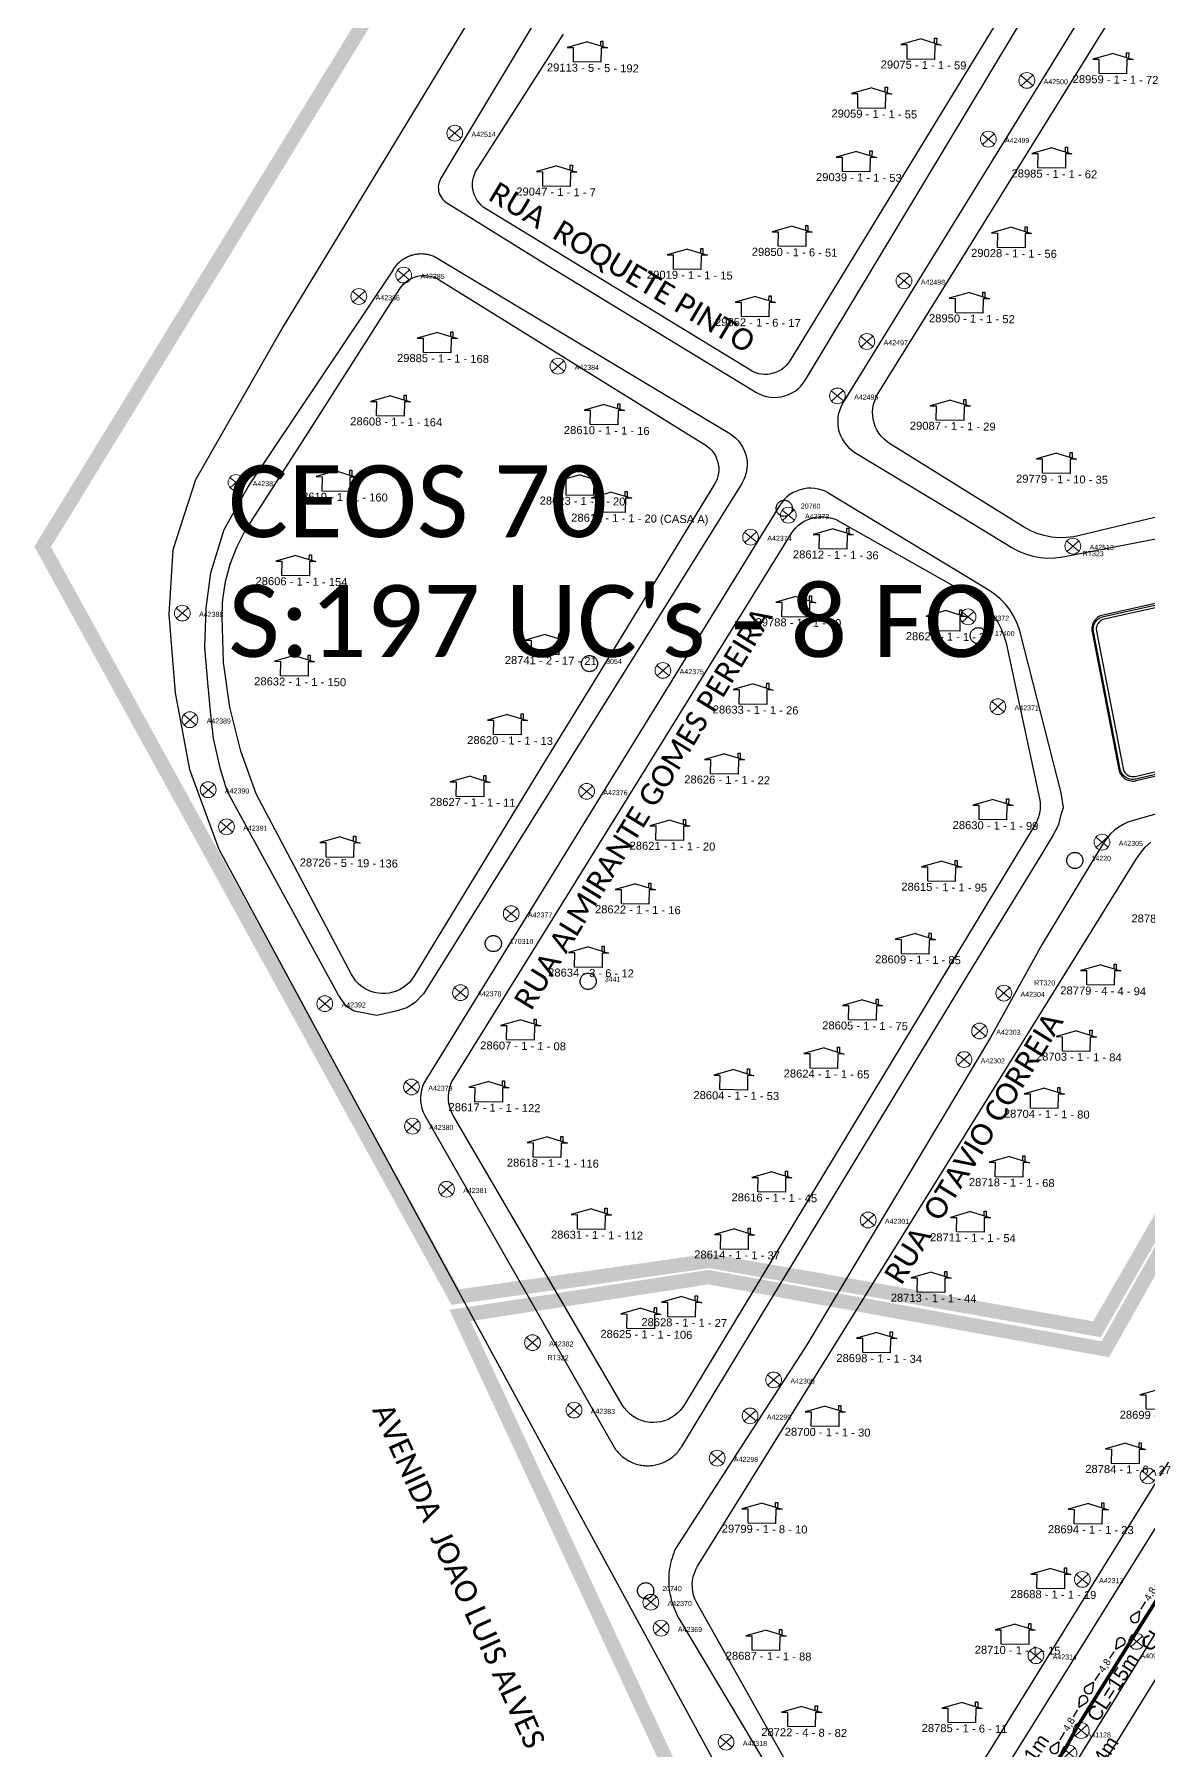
# Model space of a CAD drawing. Header units: millimetres. Extents: x 676447 to 689606, y 7455628 to 7463967.
# Drawn here: x 688307.6 to 688462.6, y 7461174.4 to 7461413.2 of the extents above; entities that cross this region are included whole.
import ezdxf
from ezdxf.enums import TextEntityAlignment as Align

# ---------------------------------------------------------------- set-up
doc = ezdxf.new("R2010")
doc.units = ezdxf.units.MM
doc.header["$LTSCALE"] = 0.1
doc.header["$MEASUREMENT"] = 0
doc.linetypes.add('PHANTOM2', pattern=[1.25, 0.625, -0.125, 0.125, -0.125, 0.125, -0.125])
doc.layers.add('10.4-Postes', color=1, linetype='Continuous', lineweight=0)
for name, color, linetype in [('Caixas Subterrâneas', 5, 'Continuous'), ('CELULARIZAÇÃO CABO 5', 7, 'Continuous'), ('label_cabos', 7, 'Continuous'), ('LAYOUT', 7, 'Continuous'), ('LEGENDAS_INFRAESTRUTURAS', 7, 'Continuous'), ('MUB_MEIOFIO', 7, 'Continuous'), ('MUB_OBRA_ARTE', 7, 'Continuous'), ('MUB_QUADRAS', 7, 'Continuous'), ('MUB_SEGMENTO', 7, 'Continuous'), ('NOS_DE_INFRAESTRUTURA', 7, 'Continuous'), ('surveys', 7, 'Continuous'), ('SURVEYS_LEGENDAS', 7, 'Continuous')]:
    doc.layers.add(name, color=color, linetype=linetype)
doc.styles.add('ARIAL', font='arial.ttf')
doc.styles.add('Legend', font='calibri.ttf')
doc.styles.get("Standard").update_dxf_attribs({"font": 'arial.ttf'})
doc.linetypes.add('FENCELINE1', pattern='A,0.25,-0.1,[133,ltypeshp.shx,S=0.1,R=0,X=-0.1,Y=0],-0.1,1', length=1.45)

# ---------------------------------------------------------------- blocks, each defined once
blk = doc.blocks.new('PTPT')
at = {"layer": '10.4-Postes', "color": 1, "linetype": 'PHANTOM2'}
for points in [[(-0.0000079, 0.0000104), (0.0000075, -0.000002)], [(0.000007, 0.0000109), (-0.0000074, -0.0000025)]]:
    blk.add_lwpolyline(points, dxfattribs=at)
at = {"layer": '10.4-Postes', "color": 1}
blk.add_circle((-0.0000002, 0.0000042), 0.00000987, dxfattribs=at)
blk = doc.blocks.new('MHMZ')
at = {"linetype": 'PHANTOM2'}
blk.add_circle((0, 0), 0.0000101, dxfattribs=at)
blk = doc.blocks.new('LVLV')
for p, q in [((0, 0.0000254), (-0.0000251, 0.000018)), ((0, 0.0000254), (0.0000251, 0.000018)), ((0.0000169, 0.0000264), (0.0000195, 0.0000264)), ((0.0000169, 0.0000205), (0.0000169, 0.0000264)), ((0.0000195, 0.0000264), (0.0000195, 0.0000198)), ((-0.0000251, 0.000018), (-0.0000173, 0.000018)), ((-0.0000172, 0), (-0.0000172, 0.0000179)), ((0.0000172, 0), (-0.0000172, 0)), ((0.0000251, 0.000018), (0.0000172, 0.000018)), ((0.0000172, 0.000018), (0.0000172, 0))]:
    blk.add_line(p, q)
blk = doc.blocks.new('A$C6C8C5D0A')
at = {"layer": 'LAYOUT', "const_width": 0.2}
for points in [[(-2.77, -0.03), (-3.9, 0.55, 1.175638), (-3.95, -0.61), (-2.77, -0.03)], [(2.73, -0.02), (3.9, -0.62, 1.175638), (3.86, 0.54), (2.73, -0.02)]]:
    blk.add_lwpolyline(points, format="xyb", dxfattribs=at)
for points in [[(-2.5, -0.03), (-1.25, -0.03)], [(1.21, -0.02), (2.35, -0.02)]]:
    blk.add_lwpolyline(points, dxfattribs=at)
at = {"layer": 'LAYOUT', "style": 'ARIAL'}
blk.add_text('4,8', height=1, dxfattribs=at).set_placement((0, 0), align=Align.MIDDLE_CENTER)

msp = doc.modelspace()

# ---------------------------------------------------------------- linework, layer by layer
at = {"layer": 'CELULARIZAÇÃO CABO 5', "color": 6, "const_width": 2}
msp.add_lwpolyline([(688477.32, 7461507.36), (688502.58, 7461501.52), (688499.77, 7461485.9), (688527.12, 7461474.93), (688527.12, 7461474.93), (688527.12, 7461474.93), (688464.89, 7461368.14), (688464.89, 7461368.14), (688497.02, 7461305.39), (688497.02, 7461305.39), (688455.39, 7461233.01), (688455.39, 7461233.01), (688401.46, 7461242.53), (688401.46, 7461242.53), (688366.14, 7461237.49), (688308.71, 7461341.9), (688369.65, 7461441.34), (688425.16, 7461423.26), (688477.32, 7461507.45)], dxfattribs=at)
at = {"layer": 'CELULARIZAÇÃO CABO 5', "color": 4, "const_width": 2}
msp.add_lwpolyline([(688465.45, 7461246.01), (688496.71, 7461243.85), (688505.64, 7461259.24), (688553.27, 7461248.94), (688553.27, 7461248.94), (688553.27, 7461248.94), (688553.27, 7461248.94), (688507.6, 7461201.19), (688484.39, 7461145.64), (688484.39, 7461145.64), (688562.85, 7461142.57), (688466.92, 7461016.24), (688466.92, 7461016.24), (688426.51, 7460995.95), (688323.11, 7461021.04), (688325.47, 7461059.92), (688432.71, 7461068.09), (688419.44, 7461121.48), (688366.78, 7461234.93), (688401.34, 7461240.27), (688456.56, 7461230.23), (688456.56, 7461230.23), (688465.45, 7461246.01)], dxfattribs=at)
at = {"layer": 'LAYOUT', "color": 1, "linetype": 'FENCELINE1', "ltscale": 0.002, "const_width": 0.5}
msp.add_lwpolyline([(688443.42, 7461163), (688443.42, 7461163), (688443.12, 7461163.15), (688445, 7461166.42), (688450.87, 7461174.41), (688452.61, 7461177.63), (688460.36, 7461190.05), (688467.56, 7461201.49), (688472.83, 7461210.23), (688481.31, 7461223.76), (688492.12, 7461241.98), (688501.46, 7461256.46), (688512.72, 7461274.65), (688519.07, 7461279.3), (688524.83, 7461278.4), (688525.03, 7461278.96), (688523.34, 7461279.77)], dxfattribs=at)
at = {"layer": 'MUB_MEIOFIO', "linetype": 'Continuous'}
for points in [[(688378.98, 7461381.03), (688407.95, 7461363.41), (688408.41, 7461363.16), (688408.89, 7461362.96), (688409.39, 7461362.82), (688409.91, 7461362.72), (688410.43, 7461362.68), (688410.95, 7461362.7), (688411.47, 7461362.77), (688411.98, 7461362.89), (688412.47, 7461363.07), (688412.95, 7461363.3), (688413.39, 7461363.57), (688413.81, 7461363.89), (688414.18, 7461364.25), (688414.52, 7461364.65), (688414.82, 7461365.08), (688414.83, 7461365.11), (688499.5, 7461505.86)], [(688506.25, 7461501.8), (688420.06, 7461361.93), (688420.04, 7461361.9), (688419.8, 7461361.44), (688419.6, 7461360.95), (688419.45, 7461360.45), (688419.36, 7461359.93), (688419.32, 7461359.41), (688419.34, 7461358.89), (688419.41, 7461358.37), (688419.53, 7461357.86), (688419.71, 7461357.37), (688419.94, 7461356.9), (688420.21, 7461356.45), (688420.53, 7461356.04), (688420.89, 7461355.66), (688421.29, 7461355.32), (688421.73, 7461355.03), (688435.94, 7461346.41)], [(688435.94, 7461346.41), (688443.56, 7461341.78), (688444.49, 7461341.29), (688445.45, 7461340.89), (688446.46, 7461340.6), (688447.49, 7461340.41), (688448.53, 7461340.33), (688449.58, 7461340.36), (688450.62, 7461340.5), (688450.65, 7461340.51), (688471.24, 7461344.48), (688472.25, 7461344.73), (688473.24, 7461345.09), (688474.18, 7461345.54), (688475.07, 7461346.1), (688475.89, 7461346.74), (688476.65, 7461347.47), (688477.32, 7461348.27), (688477.81, 7461348.98), (688482.56, 7461356.53), (688540.43, 7461451.62)], [(688386.72, 7461430.88), (688364.11, 7461393.18), (688364, 7461392.98), (688363.9, 7461392.74), (688363.82, 7461392.49), (688363.77, 7461392.24), (688363.75, 7461391.98), (688363.76, 7461391.71), (688363.79, 7461391.45), (688363.85, 7461391.2), (688363.93, 7461390.95), (688364.04, 7461390.72), (688364.18, 7461390.49), (688364.34, 7461390.28), (688364.52, 7461390.09), (688364.71, 7461389.92), (688364.93, 7461389.77), (688378.98, 7461381.03)], [(688370.41, 7461419.12), (688342.15, 7461372.55), (688329.97, 7461351.22), (688326.82, 7461341.48), (688326.26, 7461332.47), (688327.15, 7461321.58), (688329.13, 7461310.91), (688333.2, 7461299.82), (688348.12, 7461272.25), (688357.55, 7461254.83), (688408.17, 7461161.76)], [(688363.68, 7461382.03), (688404.3, 7461357.64), (688404.74, 7461357.34), (688405.14, 7461357.01), (688405.5, 7461356.63), (688405.82, 7461356.22), (688406.1, 7461355.78), (688406.33, 7461355.31), (688406.51, 7461354.81), (688406.64, 7461354.31), (688406.71, 7461353.79), (688406.73, 7461353.26), (688406.69, 7461352.74), (688406.6, 7461352.23), (688406.46, 7461351.72), (688406.26, 7461351.24), (688406.01, 7461350.78), (688405.97, 7461350.71), (688361.69, 7461279.68), (688360.54, 7461278.48), (688359.4, 7461277.75), (688357.86, 7461277.26), (688355.18, 7461276.69), (688352.05, 7461277.26), (688351, 7461277.91), (688349.86, 7461279.49), (688334.38, 7461307.89), (688333.44, 7461310.94), (688332.5, 7461315.2), (688332.09, 7461318.52), (688331.67, 7461322.99), (688331.25, 7461327.87), (688331.46, 7461333.37), (688332.09, 7461338.25), (688333.96, 7461344.3), (688337.28, 7461350.22), (688357.34, 7461380.15), (688357.41, 7461380.29), (688357.49, 7461380.43), (688357.57, 7461380.56), (688357.65, 7461380.69), (688357.74, 7461380.82), (688357.83, 7461380.94), (688357.93, 7461381.06), (688358.03, 7461381.18), (688358.14, 7461381.29), (688358.24, 7461381.4), (688358.36, 7461381.51), (688358.47, 7461381.61), (688358.59, 7461381.71), (688358.72, 7461381.81), (688358.84, 7461381.9), (688358.97, 7461381.98), (688359.1, 7461382.06), (688359.24, 7461382.14), (688359.38, 7461382.21), (688359.52, 7461382.28), (688359.66, 7461382.34), (688359.8, 7461382.39), (688359.95, 7461382.45), (688360.1, 7461382.49), (688360.25, 7461382.53), (688360.4, 7461382.57), (688360.55, 7461382.6), (688360.7, 7461382.63), (688360.85, 7461382.65), (688361.01, 7461382.66), (688361.16, 7461382.67), (688361.32, 7461382.68), (688361.47, 7461382.68), (688361.63, 7461382.67), (688361.78, 7461382.66), (688361.94, 7461382.64), (688362.09, 7461382.62), (688362.24, 7461382.59), (688362.39, 7461382.56), (688362.54, 7461382.52), (688362.69, 7461382.47), (688362.84, 7461382.43), (688362.99, 7461382.37), (688363.13, 7461382.31), (688363.27, 7461382.25), (688363.41, 7461382.18), (688363.55, 7461382.11), (688363.68, 7461382.03)], [(688388.43, 7461216.3), (688388.55, 7461216.15), (688388.67, 7461216), (688388.79, 7461215.85), (688388.92, 7461215.71), (688389.06, 7461215.58), (688389.2, 7461215.45), (688389.34, 7461215.32), (688389.49, 7461215.2), (688389.64, 7461215.09), (688389.8, 7461214.98), (688389.96, 7461214.87), (688390.12, 7461214.78), (688390.29, 7461214.68), (688390.46, 7461214.6), (688390.63, 7461214.51), (688390.8, 7461214.44), (688390.98, 7461214.37), (688391.16, 7461214.31), (688391.34, 7461214.25), (688391.53, 7461214.2), (688391.71, 7461214.16), (688391.9, 7461214.12), (688392.09, 7461214.09), (688392.28, 7461214.06), (688392.47, 7461214.05), (688392.66, 7461214.03), (688392.85, 7461214.03), (688393.04, 7461214.03), (688393.23, 7461214.04), (688393.42, 7461214.05), (688393.61, 7461214.08), (688393.8, 7461214.1), (688393.99, 7461214.14), (688394.17, 7461214.18), (688394.36, 7461214.23), (688394.54, 7461214.28), (688394.72, 7461214.34), (688394.9, 7461214.41), (688395.08, 7461214.48), (688395.25, 7461214.56), (688395.42, 7461214.64), (688395.59, 7461214.73), (688395.76, 7461214.83), (688395.92, 7461214.93), (688396.08, 7461215.04), (688396.23, 7461215.15), (688396.38, 7461215.27), (688396.53, 7461215.39), (688396.67, 7461215.52), (688396.8, 7461215.65), (688396.94, 7461215.79), (688397.06, 7461215.93), (688397.19, 7461216.08), (688397.3, 7461216.23), (688397.42, 7461216.38), (688397.52, 7461216.54), (688397.62, 7461216.7), (688437.49, 7461282.37), (688447.63, 7461298.92), (688449.14, 7461301.48), (688450.08, 7461303.23), (688450.43, 7461304.63), (688450.72, 7461305.62), (688450.42, 7461307.65), (688444.78, 7461329.82), (688444.66, 7461330.25), (688444.31, 7461331.23), (688443.85, 7461332.17), (688443.3, 7461333.06), (688442.66, 7461333.89), (688441.93, 7461334.65), (688441.13, 7461335.32), (688440.27, 7461335.91), (688436.14, 7461338.41), (688418.11, 7461349.32), (688417.65, 7461349.57), (688417.17, 7461349.77), (688416.66, 7461349.91), (688416.15, 7461350.01), (688415.63, 7461350.04), (688415.1, 7461350.03), (688414.59, 7461349.96), (688414.08, 7461349.83), (688413.59, 7461349.65), (688413.11, 7461349.43), (688412.67, 7461349.15), (688412.26, 7461348.83), (688411.88, 7461348.47), (688411.54, 7461348.07), (688411.27, 7461347.67), (688362.02, 7461267.74), (688361.76, 7461267.28), (688361.56, 7461266.8), (688361.41, 7461266.3), (688361.32, 7461265.78), (688361.27, 7461265.26), (688361.29, 7461264.74), (688361.35, 7461264.22), (688361.47, 7461263.71), (688361.65, 7461263.22), (688361.87, 7461262.74), (688388.43, 7461216.3)], [(688472.45, 7461336), (688456.24, 7461332.4), (688456.04, 7461332.35), (688455.84, 7461332.27), (688455.66, 7461332.17), (688455.48, 7461332.06), (688455.32, 7461331.92), (688455.18, 7461331.77), (688455.05, 7461331.61), (688454.93, 7461331.43), (688454.84, 7461331.25), (688454.77, 7461331.05), (688454.71, 7461330.85), (688454.68, 7461330.64), (688454.67, 7461330.43), (688454.69, 7461330.22), (688454.71, 7461330.07)], [(688454.71, 7461330.07), (688458.42, 7461310.91), (688458.47, 7461310.71), (688458.55, 7461310.51), (688458.64, 7461310.33), (688458.75, 7461310.15), (688458.88, 7461309.98), (688459.02, 7461309.83), (688459.18, 7461309.7), (688459.36, 7461309.58), (688459.54, 7461309.48), (688459.74, 7461309.4), (688459.94, 7461309.35), (688460.14, 7461309.31), (688460.35, 7461309.3), (688460.56, 7461309.3), (688460.77, 7461309.33), (688460.85, 7461309.35), (688477.57, 7461313.3)], [(688479.14, 7461309.09), (688460.41, 7461303.81), (688459.71, 7461303.57), (688459.05, 7461303.27), (688458.42, 7461302.89), (688457.83, 7461302.45), (688457.29, 7461301.96), (688456.81, 7461301.41), (688456.39, 7461300.81), (688456.32, 7461300.7), (688447.77, 7461286.6), (688440.58, 7461273.61), (688415.03, 7461230.85), (688396.79, 7461202.56), (688396.64, 7461202.22), (688396.51, 7461201.88), (688396.38, 7461201.53), (688396.27, 7461201.18), (688396.17, 7461200.82), (688396.08, 7461200.47), (688396, 7461200.11), (688395.94, 7461199.74), (688395.89, 7461199.38), (688395.85, 7461199.01), (688395.83, 7461198.64), (688395.82, 7461198.28), (688395.82, 7461197.91), (688395.83, 7461197.54), (688395.85, 7461197.17), (688395.89, 7461196.8), (688395.94, 7461196.44), (688396.01, 7461196.08), (688396.09, 7461195.72), (688396.17, 7461195.36), (688396.28, 7461195), (688396.39, 7461194.65), (688396.51, 7461194.31), (688396.65, 7461193.96), (688396.8, 7461193.63), (688396.96, 7461193.3), (688397.13, 7461192.97), (688397.32, 7461192.65), (688417.92, 7461158.14)], [(688433.01, 7461156.35), (688515.31, 7461288.39)], [(688518.15, 7461279.65), (688443.45, 7461158.13)]]:
    msp.add_lwpolyline(points, dxfattribs=at)
at = {"layer": 'MUB_OBRA_ARTE', "linetype": 'Continuous'}
for points in [[(688472.56, 7461335.39), (688456.38, 7461331.8), (688456.23, 7461331.76), (688456.11, 7461331.71), (688455.97, 7461331.63), (688455.85, 7461331.56), (688455.75, 7461331.47), (688455.65, 7461331.36), (688455.55, 7461331.24), (688455.47, 7461331.12), (688455.41, 7461331.01), (688455.36, 7461330.86), (688455.32, 7461330.72), (688455.3, 7461330.58), (688455.29, 7461330.44), (688455.31, 7461330.29), (688455.32, 7461330.17)], [(688455.32, 7461330.17), (688459.03, 7461311.04), (688459.06, 7461310.9), (688459.12, 7461310.76), (688459.18, 7461310.63), (688459.26, 7461310.5), (688459.36, 7461310.38), (688459.45, 7461310.29), (688459.55, 7461310.2), (688459.68, 7461310.11), (688459.81, 7461310.04), (688459.93, 7461309.99), (688460.08, 7461309.96), (688460.22, 7461309.93), (688460.36, 7461309.92), (688460.52, 7461309.92), (688460.65, 7461309.94), (688460.7, 7461309.95), (688477.42, 7461313.9)]]:
    msp.add_lwpolyline(points, dxfattribs=at)
at = {"layer": 'MUB_QUADRAS', "linetype": 'Continuous'}
for points in [[(688487.51, 7461490.36), (688423.87, 7461386.13), (688412.67, 7461367.78), (688412.44, 7461367.44), (688412.17, 7461367.12), (688411.86, 7461366.83), (688411.53, 7461366.58), (688411.17, 7461366.36), (688410.8, 7461366.18), (688410.4, 7461366.04), (688410, 7461365.94), (688409.58, 7461365.88), (688409.16, 7461365.87), (688408.74, 7461365.9), (688408.33, 7461365.98), (688407.93, 7461366.1), (688407.54, 7461366.26), (688407.18, 7461366.45), (688370.44, 7461388.88), (688370.37, 7461388.93), (688370.02, 7461389.17), (688369.71, 7461389.45), (688369.43, 7461389.76), (688369.18, 7461390.09), (688368.97, 7461390.46), (688368.8, 7461390.84), (688368.66, 7461391.23), (688368.57, 7461391.64), (688368.53, 7461392.06), (688368.52, 7461392.48)], [(688424.18, 7461360.68), (688424.22, 7461361.2), (688424.32, 7461361.72), (688424.47, 7461362.22), (688424.67, 7461362.7), (688424.93, 7461363.16), (688435.88, 7461380.84), (688502.14, 7461487.78)], [(688368.52, 7461392.48), (688368.57, 7461392.89), (688368.65, 7461393.3), (688368.78, 7461393.7), (688368.94, 7461394.09), (688369.15, 7461394.45), (688381.16, 7461413.23)], [(688333.67, 7461332.1), (688333.73, 7461333.99), (688333.78, 7461334.56), (688334.17, 7461337.04), (688334.82, 7461339.47), (688335.72, 7461341.82), (688336.86, 7461344.07), (688338.23, 7461346.18), (688346, 7461358.37), (688358.4, 7461377.79), (688358.64, 7461378.13), (688358.92, 7461378.45), (688359.23, 7461378.73), (688359.56, 7461378.98), (688359.92, 7461379.19), (688360.3, 7461379.36), (688360.7, 7461379.5), (688361.11, 7461379.59), (688361.53, 7461379.63), (688361.95, 7461379.64), (688362.36, 7461379.6), (688362.77, 7461379.51), (688363.17, 7461379.39), (688363.56, 7461379.22), (688363.88, 7461379.04), (688400.88, 7461356.09), (688401.23, 7461355.85), (688401.54, 7461355.58), (688401.83, 7461355.28), (688402.08, 7461354.94), (688402.3, 7461354.58), (688402.48, 7461354.2), (688402.62, 7461353.81), (688402.71, 7461353.4), (688402.77, 7461352.99), (688402.77, 7461352.57), (688402.74, 7461352.15), (688402.66, 7461351.74), (688402.54, 7461351.34), (688402.38, 7461350.95), (688402.19, 7461350.61), (688385.82, 7461323.79), (688378.4, 7461311.75), (688360.36, 7461282.12), (688360.32, 7461282.05), (688360.02, 7461281.63), (688359.68, 7461281.23), (688359.29, 7461280.88), (688358.87, 7461280.56), (688358.42, 7461280.3), (688357.95, 7461280.08), (688357.45, 7461279.91), (688356.94, 7461279.79), (688356.42, 7461279.73), (688355.9, 7461279.72), (688355.38, 7461279.77), (688354.87, 7461279.87), (688354.37, 7461280.03), (688353.88, 7461280.23), (688353.43, 7461280.49), (688353, 7461280.79), (688352.61, 7461281.13), (688352.25, 7461281.52), (688351.94, 7461281.94), (688351.67, 7461282.39), (688338.41, 7461307.53), (688336.26, 7461313.45), (688334.75, 7461319.56), (688333.88, 7461325.8), (688333.67, 7461332.1)], [(688472.16, 7461348.07), (688452.79, 7461343.43), (688452.2, 7461343.3), (688451.17, 7461343.18), (688450.12, 7461343.16), (688449.08, 7461343.25), (688448.05, 7461343.45), (688447.05, 7461343.75), (688446.08, 7461344.16), (688445.17, 7461344.66), (688426.53, 7461356.28), (688426.11, 7461356.57), (688425.72, 7461356.92), (688425.36, 7461357.3), (688425.04, 7461357.71), (688424.77, 7461358.16), (688424.55, 7461358.63), (688424.38, 7461359.13), (688424.26, 7461359.64), (688424.19, 7461360.16), (688424.18, 7461360.68)], [(688365.16, 7461265.45), (688365.2, 7461265.97), (688365.3, 7461266.49), (688365.45, 7461266.99), (688365.65, 7461267.47), (688365.91, 7461267.93), (688380.51, 7461291.49), (688400.97, 7461324.51), (688412.87, 7461343.71), (688413.17, 7461344.14), (688413.51, 7461344.54), (688413.89, 7461344.9), (688414.31, 7461345.21), (688414.75, 7461345.49), (688415.23, 7461345.71), (688415.72, 7461345.88), (688416.23, 7461346), (688416.75, 7461346.07), (688417.27, 7461346.08), (688417.8, 7461346.03), (688418.31, 7461345.94), (688418.81, 7461345.78), (688419.29, 7461345.58), (688419.58, 7461345.43), (688437.9, 7461335.05), (688438.78, 7461334.49), (688439.6, 7461333.83), (688440.35, 7461333.1), (688441.01, 7461332.29), (688441.59, 7461331.42), (688442.07, 7461330.49), (688442.46, 7461329.52), (688442.74, 7461328.51), (688442.75, 7461328.46), (688447.4, 7461306.89), (688447.48, 7461306.37), (688447.51, 7461305.85), (688447.49, 7461305.33), (688447.41, 7461304.81), (688447.27, 7461304.31), (688447.09, 7461303.82), (688446.85, 7461303.35), (688446.79, 7461303.25), (688441.3, 7461294.16), (688421.52, 7461261.45), (688397.94, 7461222.45), (688397.72, 7461222.12), (688397.4, 7461221.71), (688397.03, 7461221.34), (688396.62, 7461221.01), (688396.19, 7461220.72), (688395.72, 7461220.48), (688395.23, 7461220.29), (688394.73, 7461220.15), (688394.21, 7461220.07), (688393.69, 7461220.04), (688393.17, 7461220.06), (688392.65, 7461220.14), (688392.14, 7461220.27), (688391.65, 7461220.46), (688391.19, 7461220.69), (688390.75, 7461220.98), (688390.34, 7461221.31), (688389.97, 7461221.67), (688389.63, 7461222.08), (688389.35, 7461222.52), (688365.84, 7461262.77), (688365.75, 7461262.93), (688365.53, 7461263.4), (688365.35, 7461263.9), (688365.23, 7461264.41), (688365.17, 7461264.93), (688365.16, 7461265.45)], [(688454.93, 7461330.11), (688454.91, 7461330.24), (688454.89, 7461330.44), (688454.9, 7461330.62), (688454.92, 7461330.8), (688454.98, 7461330.98), (688455.04, 7461331.16), (688455.12, 7461331.32), (688455.23, 7461331.48), (688455.35, 7461331.63), (688455.47, 7461331.76), (688455.61, 7461331.88), (688455.77, 7461331.98), (688455.93, 7461332.07), (688456.11, 7461332.14), (688456.29, 7461332.19), (688472.49, 7461335.78)], [(688477.52, 7461313.51), (688460.8, 7461309.56), (688460.73, 7461309.55), (688460.54, 7461309.52), (688460.36, 7461309.52), (688460.17, 7461309.53), (688459.99, 7461309.56), (688459.81, 7461309.61), (688459.63, 7461309.68), (688459.47, 7461309.77), (688459.31, 7461309.88), (688459.17, 7461309.99), (688459.05, 7461310.12), (688458.93, 7461310.27), (688458.83, 7461310.44), (688458.75, 7461310.6), (688458.68, 7461310.78), (688458.63, 7461310.96), (688454.93, 7461330.11)], [(688399.09, 7461197.55), (688399.13, 7461198.07), (688399.23, 7461198.59), (688399.38, 7461199.09), (688399.58, 7461199.57), (688399.83, 7461200.03), (688405.01, 7461208.38), (688453.28, 7461286.24), (688460.84, 7461298.42), (688461.43, 7461299.28), (688462.12, 7461300.08), (688462.88, 7461300.79)], [(688497.34, 7461266.25), (688440.82, 7461174.96), (688430.95, 7461159.03)], [(688442.43, 7461150.09), (688508.97, 7461257.86)], [(688419.76, 7461159.27), (688399.72, 7461194.95), (688399.68, 7461195.03), (688399.46, 7461195.5), (688399.28, 7461196), (688399.16, 7461196.51), (688399.1, 7461197.03), (688399.09, 7461197.55)]]:
    msp.add_lwpolyline(points, dxfattribs=at)

# ---------------------------------------------------------------- block references
at = {"layer": 'Caixas Subterrâneas', "color": 5, "xscale": 111319.4907932736, "yscale": 111319.4907932736, "zscale": 111319.4907932736}
for p, rotation in [((688411.89, 7461347.25), 359.2834230109493), ((688438.89, 7461329.52), 359.2833148198543), ((688384.79, 7461325.64), 359.2835192221223), ((688452.32, 7461298.25), 359.2832539726543), ((688371.41, 7461286.68), 359.2835578283337), ((688384.6, 7461281.43), 359.2835060643346), ((688392.6, 7461196.63), 359.2834489877019)]:
    msp.add_blockref('MHMZ', p, dxfattribs=dict(at, rotation=rotation))
at = {"layer": 'LAYOUT', "linetype": 'Continuous'}
for p, rotation in [((688462.79, 7461196.18), 57.82539558507839), ((688456.46, 7461186.23), 56.04488112228426), ((688451.48, 7461178.04), 59.69156802286054)]:
    msp.add_blockref('A$C6C8C5D0A', p, dxfattribs=dict(at, rotation=rotation))
at = {"layer": 'NOS_DE_INFRAESTRUTURA', "color": 1}
for p, xscale, yscale, zscale, rotation in [((688445.66, 7461406.32), 111319.4907932736, 111319.4907932736, 111319.4907932736, 359.2833132271364), ((688366.06, 7461398.98), 111319.4907932736, 111319.4907932736, 111319.4907932736, 359.2836134447895), ((688440.3, 7461398.14), 111319.4907932736, 111319.4907932736, 111319.4907932736, 359.2833310375538), ((688358.95, 7461379.23), 111319.4907932736, 111319.4907932736, 111319.4907932736, 359.2836342628661), ((688428.57, 7461378.42), 111319.4907932736, 111319.4907932736, 111319.4907932736, 359.2833694048841), ((688352.72, 7461376.25), 111319.4907932736, 111319.4907932736, 111319.4907932736, 359.2836569978134), ((688423.4, 7461369.99), 111319.4907932736, 111319.4907932736, 111319.4907932736, 359.2833864026559), ((688380.42, 7461366.56), 111319.4907932736, 111319.4907932736, 111319.4907932736, 359.2835486931021), ((688419.3, 7461362.42), 111319.4907932736, 111319.4907932736, 111319.4907932736, 359.2833996426723), ((688335.62, 7461350.38), 111319.4907932736, 111319.4907932736, 111319.4907932736, 359.2837138852167), ((688412.47, 7461345.82), 111319.4907932736, 111319.4907932736, 111319.4907932736, 359.2834203785694), ((688407.22, 7461342.77), 111319.4907932735, 111319.4907932735, 111319.4907932735, 359.2834393463049), ((688452.06, 7461341.52), 111319.4907932736, 111319.4907932736, 111319.4907932736, 359.2832685288822), ((688328.16, 7461332.2), 111319.4907932736, 111319.4907932736, 111319.4907932736, 359.2837365352552), ((688437.48, 7461331.67), 111319.4907932736, 111319.4907932736, 111319.4907932736, 359.2833208735811), ((688395.02, 7461324.22), 111319.4907932736, 111319.4907932736, 111319.4907932736, 359.283479887907), ((688441.62, 7461319.18), 111319.4907932735, 111319.4907932735, 111319.4907932735, 359.283301192525), ((688329.21, 7461317.36), 111319.4907932736, 111319.4907932736, 111319.4907932736, 359.2837278567389), ((688331.76, 7461307.62), 111319.4907932736, 111319.4907932736, 111319.4907932736, 359.2837151302306), ((688384.41, 7461307.39), 111319.4907932736, 111319.4907932736, 111319.4907932736, 359.2835149320144), ((688334.3, 7461302.45), 111319.4907932735, 111319.4907932735, 111319.4907932735, 359.2837038360364), ((688456.11, 7461300.32), 111319.4907932736, 111319.4907932736, 111319.4907932736, 359.2832402036609), ((688373.92, 7461290.37), 111319.4907932736, 111319.4907932736, 111319.4907932736, 359.2835494554725), ((688347.99, 7461277.85), 111319.4907932736, 111319.4907932736, 111319.4907932736, 359.2836440811315), ((688366.85, 7461279.39), 111319.4907932736, 111319.4907932736, 111319.4907932736, 359.2835728862798), ((688442.45, 7461279.32), 111319.4907932735, 111319.4907932735, 111319.4907932735, 359.2832855241369), ((688439.08, 7461274.05), 111319.4907932736, 111319.4907932736, 111319.4907932736, 359.283296683249), ((688436.91, 7461270.07), 111319.4907932736, 111319.4907932736, 111319.4907932736, 359.2833036491871), ((688360.05, 7461266.26), 111319.4907932736, 111319.4907932736, 111319.4907932736, 359.2835945926216), ((688360.17, 7461260.8), 111319.4907932736, 111319.4907932736, 111319.4907932736, 359.2835924375655), ((688364.92, 7461252.03), 111319.4907932736, 111319.4907932736, 111319.4907932736, 359.2835716359577), ((688423.58, 7461247.75), 111319.4907932736, 111319.4907932736, 111319.4907932736, 359.2833472981641), ((688376.87, 7461230.68), 111319.4907932735, 111319.4907932735, 111319.4907932735, 359.283519502434), ((688410.43, 7461225.5), 111319.4907932735, 111319.4907932735, 111319.4907932735, 359.2833902930976), ((688382.66, 7461221.3), 111319.4907932736, 111319.4907932736, 111319.4907932736, 359.2834945444384), ((688407.15, 7461220.49), 111319.4907932736, 111319.4907932736, 111319.4907932736, 359.2834012056339), ((688402.57, 7461214.61), 111319.4907932736, 111319.4907932736, 111319.4907932736, 359.2834167760653), ((688462.5, 7461212.14), 111319.4907932736, 111319.4907932736, 111319.4907932736, 359.2831881883868), ((688453.38, 7461197.74), 111319.4907932735, 111319.4907932735, 111319.4907932735, 359.2832183152016), ((688393.34, 7461194.56), 111319.4907932736, 111319.4907932736, 111319.4907932736, 359.2834455246579), ((688394.77, 7461190.95), 111319.4907932735, 111319.4907932735, 111319.4907932735, 359.2834389763815), ((688460.94, 7461189.11), 111319.4907932736, 111319.4907932736, 111319.4907932736, 359.2831868946513), ((688446.92, 7461187.12), 111319.4907932736, 111319.4907932736, 111319.4907932736, 359.283239541871), ((688403.81, 7461175.1), 111319.4907932736, 111319.4907932736, 111319.4907932736, 359.2833996305428), ((688453.21, 7461176.72), 111319.4907932736, 111319.4907932736, 111319.4907932736, 359.2832123803182), ((688451.52, 7461173.56), 111319.4907932735, 111319.4907932735, 111319.4907932735, 359.2832178105197)]:
    msp.add_blockref('PTPT', p, dxfattribs=dict(at, xscale=xscale, yscale=yscale, zscale=zscale, rotation=rotation))
at = {"layer": 'surveys', "color": 0}
for p, xscale, yscale, zscale, rotation in [((688430.89, 7461409.74), 111319.4907932736, 111319.4907932736, 111319.4907932736, 359.2833704271254), ((688384.46, 7461409.33), 111319.4907932736, 111319.4907932736, 111319.4907932736, 359.2835467934989), ((688457.6, 7461407.71), 111319.4907932736, 111319.4907932736, 111319.4907932736, 359.2832682830044), ((688424.03, 7461402.92), 111319.4907932736, 111319.4907932736, 111319.4907932736, 359.2833943624753), ((688421.89, 7461394.08), 111319.4907932736, 111319.4907932736, 111319.4907932736, 359.2833997111728), ((688449.09, 7461394.58), 111319.4907932735, 111319.4907932735, 111319.4907932735, 359.283296495865), ((688380.2, 7461392.06), 111319.4907932735, 111319.4907932735, 111319.4907932735, 359.2835575515667), ((688412.96, 7461383.68), 111319.4907932736, 111319.4907932736, 111319.4907932736, 359.2834304069255), ((688443.48, 7461383.52), 111319.4907932736, 111319.4907932736, 111319.4907932736, 359.2833143644116), ((688398.37, 7461380.5), 111319.4907932736, 111319.4907932736, 111319.4907932736, 359.2834848324769), ((688407.85, 7461373.9), 111319.4907932736, 111319.4907932736, 111319.4907932736, 359.2834466857697), ((688437.61, 7461374.43), 111319.4907932736, 111319.4907932736, 111319.4907932736, 359.2833337917316), ((688363.59, 7461368.9), 111319.4907932736, 111319.4907932736, 111319.4907932736, 359.2836133808703), ((688357.09, 7461360.09), 111319.4907932736, 111319.4907932736, 111319.4907932736, 359.2836353179918), ((688434.96, 7461359.48), 111319.4907932736, 111319.4907932736, 111319.4907932736, 359.2833391953845), ((688386.82, 7461358.87), 111319.4907932736, 111319.4907932736, 111319.4907932736, 359.2835219688875), ((688449.73, 7461352.1), 111319.4907932736, 111319.4907932736, 111319.4907932736, 359.2832807428022), ((688349.53, 7461349.62), 111319.4907932736, 111319.4907932736, 111319.4907932736, 359.2836607827131), ((688383.44, 7461349.06), 111319.4907932736, 111319.4907932736, 111319.4907932736, 359.2835316971832), ((688387.84, 7461346.68), 111319.4907932736, 111319.4907932736, 111319.4907932736, 359.2835142612948), ((688418.68, 7461341.57), 111319.4907932736, 111319.4907932736, 111319.4907932736, 359.2833954192274), ((688343.9, 7461337.86), 111319.4907932736, 111319.4907932736, 111319.4907932736, 359.2836784673119), ((688413.48, 7461332.14), 111319.4907932736, 111319.4907932736, 111319.4907932736, 359.2834122129948), ((688434.38, 7461330.19), 111319.4907932736, 111319.4907932736, 111319.4907932736, 359.2833321601182), ((688378.59, 7461326.87), 111319.4907932736, 111319.4907932736, 111319.4907932736, 359.2835431617744), ((688343.73, 7461323.92), 111319.4907932735, 111319.4907932735, 111319.4907932735, 359.283674750023), ((688407.53, 7461319.99), 111319.4907932736, 111319.4907932736, 111319.4907932736, 359.2834420259815), ((688373.36, 7461315.74), 111319.4907932736, 111319.4907932736, 111319.4907932736, 359.2835595404823), ((688403.56, 7461310.26), 111319.4907932736, 111319.4907932736, 111319.4907932736, 359.2834359295883), ((688368.17, 7461307.14), 111319.4907932735, 111319.4907932735, 111319.4907932735, 359.2835765813932), ((688440.91, 7461303.91), 111319.4907932736, 111319.4907932736, 111319.4907932736, 359.2832991004738), ((688395.95, 7461301.04), 111319.4907932736, 111319.4907932736, 111319.4907932736, 359.2834804261187), ((688350.06, 7461298.7), 111319.4907932736, 111319.4907932736, 111319.4907932736, 359.2836427475636), ((688433.76, 7461295.33), 111319.4907932736, 111319.4907932736, 111319.4907932736, 359.2833235731357), ((688391.14, 7461292.19), 111319.4907932736, 111319.4907932736, 111319.4907932736, 359.2834957992436), ((688384.63, 7461283.39), 111319.4907932736, 111319.4907932736, 111319.4907932736, 359.2835150848075), ((688430.11, 7461285.24), 111319.4907932736, 111319.4907932736, 111319.4907932736, 359.2833342750199), ((688455.88, 7461280.9), 111319.4907932735, 111319.4907932735, 111319.4907932735, 359.2832349624279), ((688422.76, 7461276.04), 111319.4907932735, 111319.4907932735, 111319.4907932735, 359.2833593225442), ((688375.18, 7461273.25), 111319.4907932736, 111319.4907932736, 111319.4907932736, 359.2835392867761), ((688452.5, 7461271.7), 111319.4907932736, 111319.4907932736, 111319.4907932736, 359.2832551486876), ((688417.39, 7461269.34), 111319.4907932736, 111319.4907932736, 111319.4907932736, 359.2833776129478), ((688404.84, 7461266.33), 111319.4907932736, 111319.4907932736, 111319.4907932736, 359.2834243877186), ((688370.77, 7461264.65), 111319.4907932736, 111319.4907932736, 111319.4907932736, 359.2835533509243), ((688448.04, 7461263.75), 111319.4907932736, 111319.4907932736, 111319.4907932736, 359.2832736211464), ((688378.89, 7461256.94), 111319.4907932736, 111319.4907932736, 111319.4907932736, 359.2835200648531), ((688410.13, 7461252.11), 111319.4907932736, 111319.4907932736, 111319.4907932736, 359.2833997985223), ((688443.17, 7461254.22), 111319.4907932736, 111319.4907932736, 111319.4907932736, 359.2832906615653), ((688385.03, 7461246.93), 111319.4907932736, 111319.4907932736, 111319.4907932736, 359.2834935962847), ((688437.77, 7461246.55), 111319.4907932736, 111319.4907932736, 111319.4907932736, 359.283301860675), ((688404.95, 7461244.15), 111319.4907932736, 111319.4907932736, 111319.4907932736, 359.2834170084665), ((688432.3, 7461238.14), 111319.4907932735, 111319.4907932735, 111319.4907932735, 359.2833248554744), ((688391.9, 7461233.11), 111319.4907932736, 111319.4907932736, 111319.4907932736, 359.2834631415154), ((688397.59, 7461234.74), 111319.4907932736, 111319.4907932736, 111319.4907932736, 359.2834420022638), ((688424.72, 7461229.75), 111319.4907932736, 111319.4907932736, 111319.4907932736, 359.2833373179437), ((688464.14, 7461221.86), 111319.4907932736, 111319.4907932736, 111319.4907932736, 359.2831850025184), ((688417.55, 7461219.49), 111319.4907932736, 111319.4907932736, 111319.4907932736, 359.2833613508308), ((688459.35, 7461214.32), 111319.4907932735, 111319.4907932735, 111319.4907932735, 359.2832008362338), ((688408.77, 7461206.01), 111319.4907932736, 111319.4907932736, 111319.4907932736, 359.2833904749152), ((688454.16, 7461205.93), 111319.4907932736, 111319.4907932736, 111319.4907932736, 359.2832179331843), ((688448.96, 7461196.91), 111319.4907932736, 111319.4907932736, 111319.4907932736, 359.2832348611949), ((688409.33, 7461188.33), 111319.4907932735, 111319.4907932735, 111319.4907932735, 359.2833827831563), ((688443.98, 7461189.16), 111319.4907932736, 111319.4907932736, 111319.4907932736, 359.2832513798249), ((688436.6, 7461178.27), 111319.4907932736, 111319.4907932736, 111319.4907932736, 359.2832759914157), ((688414.29, 7461177.7), 111319.4907932736, 111319.4907932736, 111319.4907932736, 359.2833606146166)]:
    msp.add_blockref('LVLV', p, dxfattribs=dict(at, xscale=xscale, yscale=yscale, zscale=zscale, rotation=rotation))

# ---------------------------------------------------------------- texts
at = {"layer": 'CELULARIZAÇÃO CABO 5', "insert": (688334.54, 7461353.23), "char_height": 10, "attachment_point": 1, "style": 'Legend'}
msp.add_mtext_dynamic_manual_height_columns("{\\C6;CEOS 70\\PS:197 UC's - 8 FO}", width=159.4451, gutter_width=5, heights=[33.68], dxfattribs=at)
at = {"layer": 'label_cabos', "linetype": 'Continuous', "char_height": 2, "attachment_point": 4}
for s, insert, rotation in [('CL=14m', (688462.13, 7461188.54), 55.7291), ('CL=15m', (688454.68, 7461178.74), 56.9521), ('CL=11m', (688442.13, 7461167.54), 56.2159), ('CL=4m', (688452.77, 7461168.45), 57.2312)]:
    msp.add_mtext(s, dxfattribs=dict(at, insert=insert, rotation=rotation))
at = {"layer": 'LEGENDAS_INFRAESTRUTURAS', "color": 1}
for s, rotation, p in [('A42500', 359.2833, (688447.97, 7461406.29)), ('A42514', 359.2836, (688368.37, 7461398.96)), ('A42499', 359.2833, (688442.61, 7461398.11)), ('A42385', 359.2836, (688361.26, 7461379.2)), ('A42498', 359.2834, (688430.88, 7461378.39)), ('A42386', 359.2836, (688355.03, 7461376.22)), ('A42497', 359.2834, (688425.71, 7461369.96)), ('A42384', 359.2835, (688382.73, 7461366.53)), ('A42496', 359.2834, (688421.61, 7461362.39)), ('A42387', 359.2837, (688337.93, 7461350.35)), ('A42373', 359.2834, (688414.78, 7461345.79)), ('A42374', 359.2834, (688409.53, 7461342.74)), ('RT323', 359.2833, (688453.4, 7461340.61)), ('A42513', 359.2833, (688454.37, 7461341.49)), ('A42388', 359.2837, (688330.47, 7461332.17)), ('A42372', 359.2833, (688439.79, 7461331.64)), ('A42375', 359.2835, (688397.33, 7461324.19)), ('A42371', 359.2833, (688443.93, 7461319.15)), ('A42389', 359.2837, (688331.52, 7461317.33)), ('A42390', 359.2837, (688334.07, 7461307.6)), ('A42376', 359.2835, (688386.72, 7461307.36)), ('A42391', 359.2837, (688336.61, 7461302.42)), ('A42305', 359.2832, (688458.42, 7461300.29)), ('A42377', 359.2835, (688376.23, 7461290.34)), ('RT320', 359.2833, (688446.65, 7461280.88)), ('A42378', 359.2836, (688369.16, 7461279.36)), ('A42304', 359.2833, (688444.76, 7461279.29)), ('A42392', 359.2836, (688350.3, 7461277.82)), ('A42303', 359.2833, (688441.39, 7461274.02)), ('A42302', 359.2833, (688439.22, 7461270.04)), ('A42379', 359.2836, (688362.36, 7461266.23)), ('A42380', 359.2836, (688362.48, 7461260.77)), ('A42381', 359.2836, (688367.22, 7461252)), ('A42301', 359.2833, (688425.89, 7461247.72)), ('A42382', 359.2835, (688379.18, 7461230.65)), ('RT322', 359.2835, (688378.95, 7461228.72)), ('A42300', 359.2834, (688412.74, 7461225.47)), ('A42383', 359.2835, (688384.97, 7461221.27)), ('A42299', 359.2834, (688409.46, 7461220.46)), ('A42298', 359.2834, (688404.87, 7461214.58)), ('A42313', 359.2832, (688455.69, 7461197.71)), ('A42370', 359.2834, (688395.65, 7461194.53)), ('A42369', 359.2834, (688397.08, 7461190.92)), ('A42314', 359.2832, (688449.23, 7461187.09)), ('A40988', 359.2832, (688461.46, 7461187.23)), ('A41128', 359.2832, (688453.96, 7461176.25)), ('A42318', 359.2834, (688406.12, 7461175.07))]:
    msp.add_text(s, height=0.7, rotation=rotation, dxfattribs=at).set_placement(p)
at = {"layer": 'LEGENDAS_INFRAESTRUTURAS', "color": 5}
for s, rotation, p in [('20760', 359.2834, (688414.2, 7461347.22)), ('17400', 359.2833, (688441.2, 7461329.49)), ('3054', 359.2835, (688387.1, 7461325.61)), ('14220', 359.2832, (688454.63, 7461298.22)), ('170310', 359.2835, (688373.72, 7461286.65)), ('3441', 359.2835, (688386.91, 7461281.4)), ('20740', 359.2834, (688394.91, 7461196.6))]:
    msp.add_text(s, height=0.7, rotation=rotation, dxfattribs=at).set_placement(p)
at = {"layer": 'MUB_SEGMENTO', "color": 253, "style": 'Legend'}
for s, rotation, p in [('RUA  ROQUETE PINTO', 329.1841, (688370.53, 7461390.26)), ('RUA ALMIRANTE GOMES PEREIRA', 58.5156, (688376.67, 7461277.22)), ('RUA  OTAVIO CORREIA', 58.4342, (688428.18, 7461239.03)), ('AVENIDA  JOAO LUIS ALVES', 294.4, (688354.51, 7461221.81))]:
    msp.add_text(s, height=3, rotation=rotation, dxfattribs=at).set_placement(p)
at = {"layer": 'SURVEYS_LEGENDAS', "color": 0}
for s, rotation, p in [('29113 - 5 - 5 - 192', 359.2835, (688378.86, 7461408.05)), ('29075 - 1 - 1 - 59', 359.2834, (688425.3, 7461408.46)), ('28959 - 1 - 1 - 72', 359.2833, (688452.01, 7461406.43)), ('29059 - 1 - 1 - 55', 359.2834, (688418.44, 7461401.64)), ('29039 - 1 - 1 - 53', 359.2834, (688416.3, 7461392.8)), ('28985 - 1 - 1 - 62', 359.2833, (688443.5, 7461393.3)), ('29047 - 1 - 1 - 7', 359.2836, (688374.6, 7461390.78)), ('29850 - 1 - 6 - 51', 359.2834, (688407.36, 7461382.4)), ('29028 - 1 - 1 - 56', 359.2833, (688437.88, 7461382.24)), ('29019 - 1 - 1 - 15', 359.2835, (688392.78, 7461379.22)), ('28950 - 1 - 1 - 52', 359.2833, (688432.02, 7461373.15)), ('29852 - 1 - 6 - 17', 359.2834, (688402.25, 7461372.62)), ('29885 - 1 - 1 - 168', 359.2836, (688358, 7461367.62)), ('28608 - 1 - 1 - 164', 359.2836, (688351.5, 7461358.81)), ('28610 - 1 - 1 - 16', 359.2835, (688381.22, 7461357.6)), ('29087 - 1 - 1 - 29', 359.2833, (688429.36, 7461358.2)), ('29779 - 1 - 10 - 35', 359.2833, (688444.13, 7461350.82)), ('28619 - 1 - 1 - 160', 359.2837, (688343.93, 7461348.34)), ('28623 - 1 - 1 - 20', 359.2835, (688377.85, 7461347.78)), ('28611 - 1 - 1 - 20 (CASA A)', 359.2835, (688382.24, 7461345.4)), ('28612 - 1 - 1 - 36', 359.2834, (688413.09, 7461340.29)), ('28606 - 1 - 1 - 154', 359.2837, (688338.31, 7461336.58)), ('29788 - 1 - 1 - 30', 359.2834, (688407.89, 7461330.86)), ('28629 - 1 - 1 - 38', 359.2833, (688428.79, 7461328.91)), ('28741 - 2 - 17 - 21', 359.2835, (688373, 7461325.59)), ('28632 - 1 - 1 - 150', 359.2837, (688338.13, 7461322.64)), ('28633 - 1 - 1 - 26', 359.2834, (688401.93, 7461318.71)), ('28620 - 1 - 1 - 13', 359.2836, (688367.77, 7461314.46)), ('28626 - 1 - 1 - 22', 359.2834, (688397.97, 7461308.98)), ('28627 - 1 - 1 - 11', 359.2836, (688362.57, 7461305.86)), ('28630 - 1 - 1 - 99', 359.2833, (688435.31, 7461302.63)), ('28621 - 1 - 1 - 20', 359.2835, (688390.36, 7461299.76)), ('28726 - 5 - 19 - 136', 359.2836, (688344.47, 7461297.42)), ('28615 - 1 - 1 - 95', 359.2833, (688428.17, 7461294.05)), ('28622 - 1 - 1 - 16', 359.2835, (688385.55, 7461290.91)), ('28782 - 1 - 10 - 116', 359.2832, (688460.19, 7461289.64)), ('28609 - 1 - 1 - 85', 359.2833, (688424.52, 7461283.96)), ('28634 - 3 - 6 - 12', 359.2835, (688379.03, 7461282.11)), ('28779 - 4 - 4 - 94', 359.2832, (688450.29, 7461279.62)), ('28605 - 1 - 1 - 75', 359.2834, (688417.16, 7461274.76)), ('28607 - 1 - 1 - 08', 359.2835, (688369.58, 7461271.97)), ('28703 - 1 - 1 - 84', 359.2833, (688446.9, 7461270.42)), ('28624 - 1 - 1 - 65', 359.2834, (688411.8, 7461268.06)), ('28617 - 1 - 1 - 122', 359.2836, (688365.17, 7461263.37)), ('28604 - 1 - 1 - 53', 359.2834, (688399.24, 7461265.05)), ('28704 - 1 - 1 - 80', 359.2833, (688442.44, 7461262.47)), ('28618 - 1 - 1 - 116', 359.2835, (688373.29, 7461255.66)), ('28718 - 1 - 1 - 68', 359.2833, (688437.57, 7461252.94)), ('28616 - 1 - 1 - 45', 359.2834, (688404.54, 7461250.83)), ('28631 - 1 - 1 - 112', 359.2835, (688379.43, 7461245.65)), ('28711 - 1 - 1 - 54', 359.2833, (688432.17, 7461245.27)), ('28614 - 1 - 1 - 37', 359.2834, (688399.35, 7461242.87)), ('28713 - 1 - 1 - 44', 359.2833, (688426.7, 7461236.86)), ('28628 - 1 - 1 - 27', 359.2834, (688392, 7461233.46)), ('28625 - 1 - 1 - 106', 359.2835, (688386.3, 7461231.83)), ('28698 - 1 - 1 - 34', 359.2833, (688419.13, 7461228.47)), ('28699 - 1 - 1 - 31', 359.2832, (688458.55, 7461220.58)), ('28700 - 1 - 1 - 30', 359.2834, (688411.95, 7461218.21)), ('28784 - 1 - 6 - 27', 359.2832, (688453.76, 7461213.04)), ('29799 - 1 - 8 - 10', 359.2834, (688403.18, 7461204.73)), ('28694 - 1 - 1 - 23', 359.2832, (688448.57, 7461204.65)), ('28688 - 1 - 1 - 19', 359.2832, (688443.37, 7461195.63)), ('28687 - 1 - 1 - 88', 359.2834, (688403.74, 7461187.05)), ('28710 - 1 - 1 - 15', 359.2833, (688438.38, 7461187.88)), ('28722 - 4 - 8 - 82', 359.2834, (688408.69, 7461176.42)), ('28785 - 1 - 6 - 11', 359.2833, (688431, 7461176.99))]:
    msp.add_text(s, height=1.1132, rotation=rotation, dxfattribs=at).set_placement(p)

doc.saveas('drawing.dxf')
